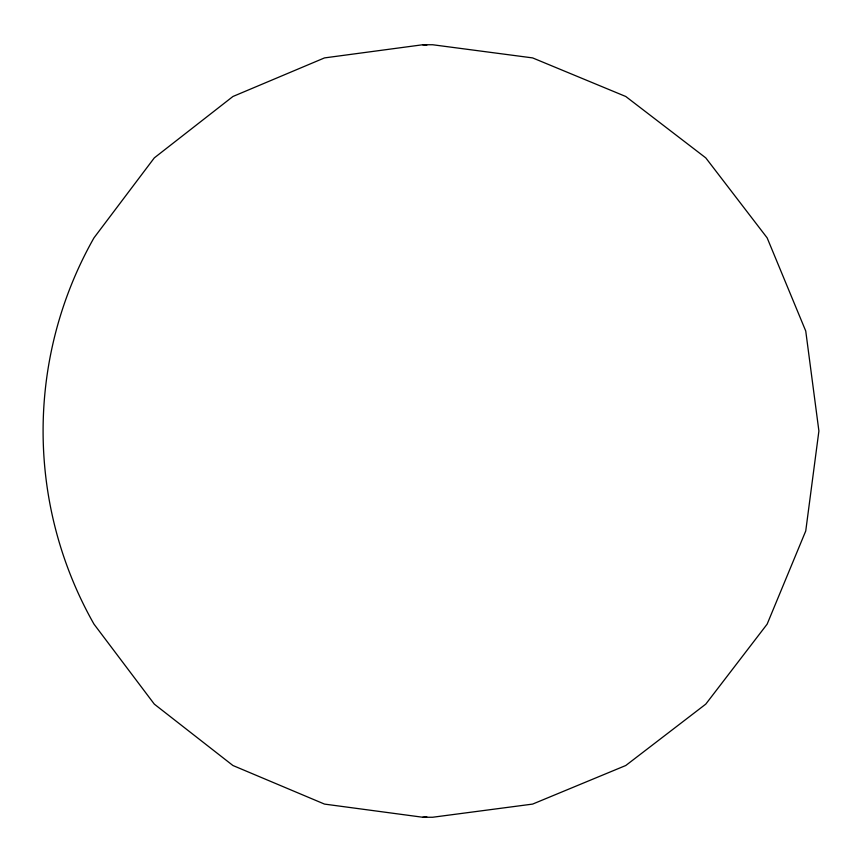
<?xml version="1.0" encoding="UTF-8"?>
<svg xmlns="http://www.w3.org/2000/svg" width="862" height="862" viewBox="0 0 862 862"><rect width="100%" height="100%" fill="white"/><g stroke="black" fill="none" stroke-linecap="round" stroke-linejoin="round"><path stroke-width="1.29" d="M422.779 44.749L324.511 57.905L232.934 96.49L154.309 157.875L93.969 237.869A389.042 385.713 -90 0 0 93.98 624.12L154.309 704.125L232.934 765.51L324.511 804.095L422.779 817.251L432.649 817.251L532.619 804.095L625.769 765.51L705.773 704.125L767.148 624.131L805.744 530.97L818.9 431L805.744 331.03L767.148 237.869L705.773 157.875L625.769 96.49L532.619 57.905L432.649 44.749L422.779 44.749L426.755 45.277M422.779 817.251L426.755 816.723"/></g></svg>
